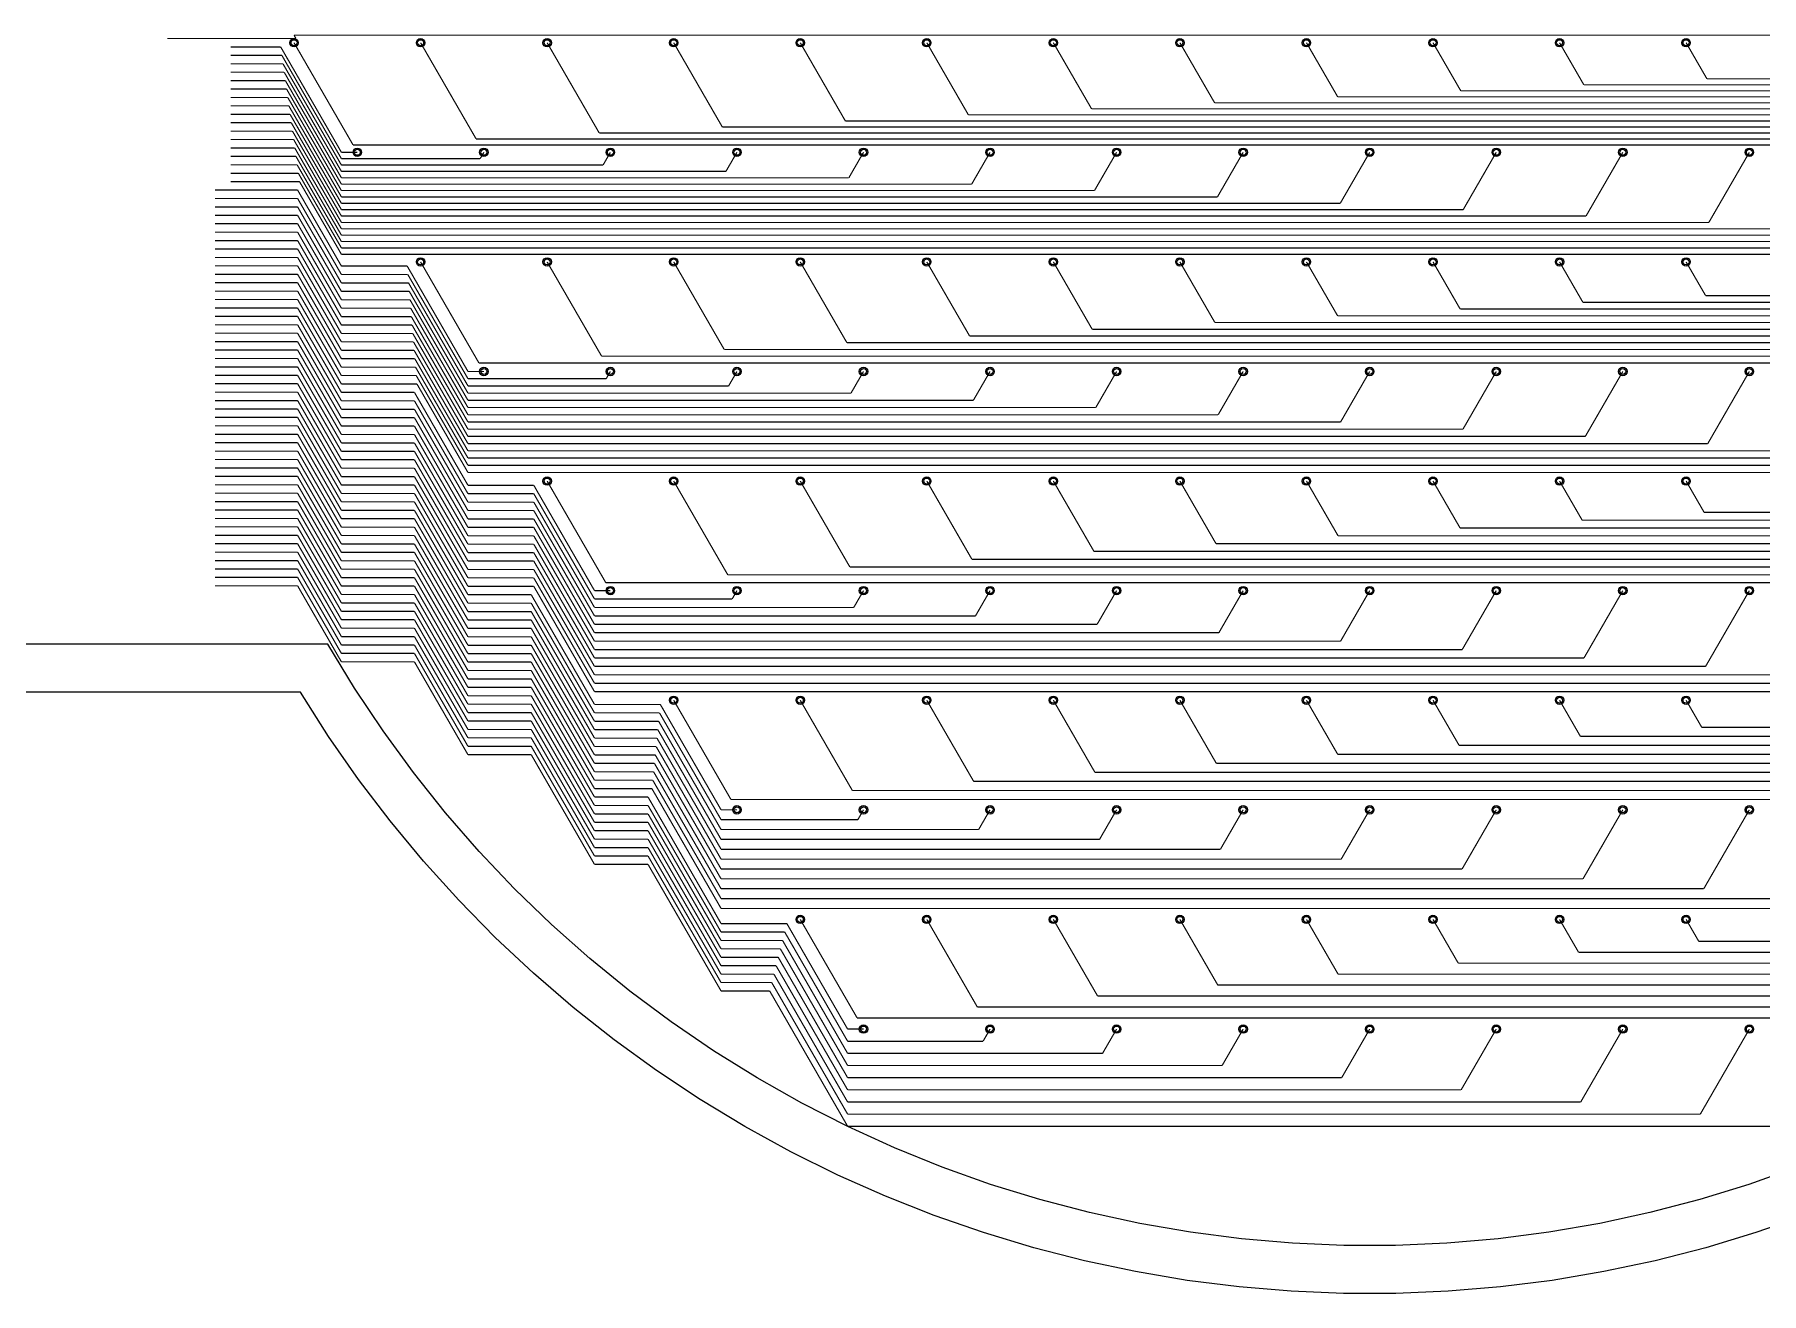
# Model space of a CAD drawing. Header units: metres. Extents: x -54999 to 54999, y -52014 to 54102.
# Drawn here: x -11099 to 3256, y -10398 to 68 of the extents above; entities that cross this region are included whole.
import ezdxf

# ---------------------------------------------------------------- set-up
doc = ezdxf.new("R2010")
doc.units = ezdxf.units.M
for name, color, linetype in [('eDura_outline_ext', 6, 'Continuous'), ('eDura_outline_int', 6, 'Continuous'), ('etch', 3, 'Continuous'), ('metal', 4, 'Continuous')]:
    doc.layers.add(name, color=color, linetype=linetype)

msp = doc.modelspace()

# ---------------------------------------------------------------- linework, layer by layer
at = {"layer": 'eDura_outline_ext'}
msp.add_lwpolyline([(3620, -9750), (3210, -9892), (2793, -10018), (2372, -10126), (1946, -10216), (1517, -10289), (1086, -10343), (652, -10380), (218, -10398), (-218, -10398), (-652, -10380), (-1086, -10343), (-1517, -10289), (-1946, -10216), (-2372, -10126), (-2793, -10018), (-3210, -9892), (-3620, -9750), (-4025, -9590), (-4422, -9413), (-4812, -9220), (-5194, -9010), (-5566, -8785), (-5928, -8545), (-6280, -8290), (-6622, -8020), (-6951, -7736), (-7269, -7438), (-7573, -7128), (-7865, -6805), (-8142, -6470), (-8406, -6124), (-8655, -5767), (-8888, -5400), (-8888, -5400), (-29088, -5400)], dxfattribs=at)
at = {"layer": 'eDura_outline_int'}
msp.add_lwpolyline([(3554, -9347), (3151, -9491), (2743, -9617), (2329, -9725), (1912, -9816), (1490, -9888), (1067, -9943), (641, -9979), (214, -9998), (-214, -9998), (-641, -9979), (-1067, -9943), (-1490, -9888), (-1912, -9816), (-2329, -9725), (-2743, -9617), (-3151, -9491), (-3554, -9347), (-3950, -9187), (-4339, -9010), (-4720, -8816), (-5092, -8606), (-5455, -8381), (-5808, -8140), (-6151, -7884), (-6482, -7614), (-6802, -7331), (-7109, -7033), (-7403, -6723), (-7683, -6401), (-7950, -6066), (-8202, -5721), (-8439, -5365), (-8660, -5000), (-8660, -5000), (-28660, -5000)], dxfattribs=at)
at = {"layer": 'etch'}
for centre in [(-8942, 0), (-7890, 0), (-6838, 0), (-5786, 0), (-4734, 0), (-3682, 0), (-2630, 0), (-1578, 0), (-526, 0), (526, 0), (1578, 0), (2630, 0), (-8416, -911), (-7364, -911), (-6312, -911), (-5260, -911), (-4208, -911), (-3156, -911), (-2104, -911), (-1052, -911), (0, -911), (1052, -911), (2104, -911), (3156, -911), (-7890, -1822), (-6838, -1822), (-5786, -1822), (-4734, -1822), (-3682, -1822), (-2630, -1822), (-1578, -1822), (-526, -1822), (526, -1822), (1578, -1822), (2630, -1822), (-7364, -2733), (-6312, -2733), (-5260, -2733), (-4208, -2733), (-3156, -2733), (-2104, -2733), (-1052, -2733), (0, -2733), (1052, -2733), (2104, -2733), (3156, -2733), (-6838, -3644), (-5786, -3644), (-4734, -3644), (-3682, -3644), (-2630, -3644), (-1578, -3644), (-526, -3644), (526, -3644), (1578, -3644), (2630, -3644), (-6312, -4555), (-5260, -4555), (-4208, -4555), (-3156, -4555), (-2104, -4555), (-1052, -4555), (0, -4555), (1052, -4555), (2104, -4555), (3156, -4555), (-5786, -5466), (-4734, -5466), (-3682, -5466), (-2630, -5466), (-1578, -5466), (-526, -5466), (526, -5466), (1578, -5466), (2630, -5466), (-5260, -6377), (-4208, -6377), (-3156, -6377), (-2104, -6377), (-1052, -6377), (0, -6377), (1052, -6377), (2104, -6377), (3156, -6377), (-4734, -7288), (-3682, -7288), (-2630, -7288), (-1578, -7288), (-526, -7288), (526, -7288), (1578, -7288), (2630, -7288), (-4208, -8200), (-3156, -8200), (-2104, -8200), (-1052, -8200), (0, -8200), (1052, -8200), (2104, -8200), (3156, -8200)]:
    msp.add_circle(centre, 25, dxfattribs=at)
at = {"layer": 'metal'}
for points in [[(-8926, 35, 10, 10, 0), (-9994, 35, 10, 10, 0)], [(7926, 63, 10, 10, 0), (-8942, 63, 10, 10, 0)], [(-8942, 63, 10, 10, 0), (-8926, 35, 10, 10, 0)], [(-8942, 0, 10, 10, 0), (-8451, -850, 10, 10, 0)], [(-7890, 0, 10, 10, 0), (-7428, -800, 10, 10, 0)], [(-6838, 0, 10, 10, 0), (-6405, -750, 10, 10, 0)], [(-5786, 0, 10, 10, 0), (-5382, -700, 10, 10, 0)], [(-4734, 0, 10, 10, 0), (-4359, -650, 10, 10, 0)], [(-3682, 0, 10, 10, 0), (-3336, -600, 10, 10, 0)], [(-2630, 0, 10, 10, 0), (-2312, -550, 10, 10, 0)], [(-1578, 0, 10, 10, 0), (-1289, -500, 10, 10, 0)], [(-526, 0, 10, 10, 0), (-266, -450, 10, 10, 0)], [(526, 0, 10, 10, 0), (757, -400, 10, 10, 0)], [(1578, 0, 10, 10, 0), (1780, -350, 10, 10, 0)], [(2630, 0, 10, 10, 0), (2803, -300, 10, 10, 0)], [(-9053, -35, 10, 10, 0), (-9468, -35, 10, 10, 0)], [(-9043, -105, 10, 10, 0), (-9468, -105, 10, 10, 0)], [(-8548, -911, 10, 10, 0), (-9053, -35, 10, 10, 0)], [(-8548, -964, 10, 10, 0), (-9043, -105, 10, 10, 0)], [(-9034, -175, 10, 10, 0), (-9468, -175, 10, 10, 0)], [(-9024, -245, 10, 10, 0), (-9468, -245, 10, 10, 0)], [(-8548, -1017, 10, 10, 0), (-9034, -175, 10, 10, 0)], [(-8548, -1070, 10, 10, 0), (-9024, -245, 10, 10, 0)], [(-9014, -315, 10, 10, 0), (-9468, -315, 10, 10, 0)], [(-9004, -385, 10, 10, 0), (-9468, -385, 10, 10, 0)], [(-8548, -1123, 10, 10, 0), (-9014, -315, 10, 10, 0)], [(-8548, -1176, 10, 10, 0), (-9004, -385, 10, 10, 0)], [(757, -400, 10, 10, 0), (9074, -400, 10, 10, 0)], [(1780, -350, 10, 10, 0), (9074, -350, 10, 10, 0)], [(2803, -300, 10, 10, 0), (9074, -300, 10, 10, 0)], [(-8994, -455, 10, 10, 0), (-9468, -455, 10, 10, 0)], [(-8985, -525, 10, 10, 0), (-9468, -525, 10, 10, 0)], [(-8548, -1229, 10, 10, 0), (-8994, -455, 10, 10, 0)], [(-8548, -1282, 10, 10, 0), (-8985, -525, 10, 10, 0)], [(-2312, -550, 10, 10, 0), (9074, -550, 10, 10, 0)], [(-1289, -500, 10, 10, 0), (9074, -500, 10, 10, 0)], [(-266, -450, 10, 10, 0), (9074, -450, 10, 10, 0)], [(-8975, -595, 10, 10, 0), (-9468, -595, 10, 10, 0)], [(-8965, -665, 10, 10, 0), (-9468, -665, 10, 10, 0)], [(-8548, -1335, 10, 10, 0), (-8975, -595, 10, 10, 0)], [(-8548, -1388, 10, 10, 0), (-8965, -665, 10, 10, 0)], [(-5382, -700, 10, 10, 0), (9074, -700, 10, 10, 0)], [(-4359, -650, 10, 10, 0), (9074, -650, 10, 10, 0)], [(-3336, -600, 10, 10, 0), (9074, -600, 10, 10, 0)], [(-8955, -735, 10, 10, 0), (-9468, -735, 10, 10, 0)], [(-8945, -805, 10, 10, 0), (-9468, -805, 10, 10, 0)], [(-8548, -1441, 10, 10, 0), (-8955, -735, 10, 10, 0)], [(-8548, -1494, 10, 10, 0), (-8945, -805, 10, 10, 0)], [(-8451, -850, 10, 10, 0), (9074, -850, 10, 10, 0)], [(-7428, -800, 10, 10, 0), (9074, -800, 10, 10, 0)], [(-6405, -750, 10, 10, 0), (9074, -750, 10, 10, 0)], [(-8936, -875, 10, 10, 0), (-9468, -875, 10, 10, 0)], [(-8926, -945, 10, 10, 0), (-9468, -945, 10, 10, 0)], [(-8548, -1547, 10, 10, 0), (-8936, -875, 10, 10, 0)], [(-8548, -1600, 10, 10, 0), (-8926, -945, 10, 10, 0)], [(-8416, -911, 10, 10, 0), (-8548, -911, 10, 10, 0)], [(-7395, -964, 10, 10, 0), (-8548, -964, 10, 10, 0)], [(-8416, -911, 10, 10, 0), (-8416, -911, 10, 10, 0)], [(-7364, -911, 10, 10, 0), (-7395, -964, 10, 10, 0)], [(-6312, -911, 10, 10, 0), (-6373, -1017, 10, 10, 0)], [(-5260, -911, 10, 10, 0), (-5352, -1070, 10, 10, 0)], [(-4208, -911, 10, 10, 0), (-4330, -1123, 10, 10, 0)], [(-3156, -911, 10, 10, 0), (-3309, -1176, 10, 10, 0)], [(-2104, -911, 10, 10, 0), (-2288, -1229, 10, 10, 0)], [(-1052, -911, 10, 10, 0), (-1266, -1282, 10, 10, 0)], [(0, -911, 10, 10, 0), (-245, -1335, 10, 10, 0)], [(1052, -911, 10, 10, 0), (777, -1388, 10, 10, 0)], [(2104, -911, 10, 10, 0), (1798, -1441, 10, 10, 0)], [(3156, -911, 10, 10, 0), (2819, -1494, 10, 10, 0)], [(-8916, -1015, 10, 10, 0), (-9468, -1015, 10, 10, 0)], [(-8906, -1085, 10, 10, 0), (-9468, -1085, 10, 10, 0)], [(-8548, -1653, 10, 10, 0), (-8916, -1015, 10, 10, 0)], [(-8548, -1706, 10, 10, 0), (-8906, -1085, 10, 10, 0)], [(-6373, -1017, 10, 10, 0), (-8548, -1017, 10, 10, 0)], [(-5352, -1070, 10, 10, 0), (-8548, -1070, 10, 10, 0)], [(-4330, -1123, 10, 10, 0), (-8548, -1123, 10, 10, 0)], [(-8912, -1225, 10, 10, 0), (-9600, -1225, 10, 10, 0)], [(-8912, -1295, 10, 10, 0), (-9600, -1295, 10, 10, 0)], [(-8896, -1155, 10, 10, 0), (-9468, -1155, 10, 10, 0)], [(-8548, -1857, 10, 10, 0), (-8912, -1225, 10, 10, 0)], [(-8548, -1927, 10, 10, 0), (-8912, -1295, 10, 10, 0)], [(-8548, -1759, 10, 10, 0), (-8896, -1155, 10, 10, 0)], [(-3309, -1176, 10, 10, 0), (-8548, -1176, 10, 10, 0)], [(-2288, -1229, 10, 10, 0), (-8548, -1229, 10, 10, 0)], [(-1266, -1282, 10, 10, 0), (-8548, -1282, 10, 10, 0)], [(-8912, -1365, 10, 10, 0), (-9600, -1365, 10, 10, 0)], [(-8912, -1435, 10, 10, 0), (-9600, -1435, 10, 10, 0)], [(-8548, -1997, 10, 10, 0), (-8912, -1365, 10, 10, 0)], [(-8548, -2067, 10, 10, 0), (-8912, -1435, 10, 10, 0)], [(-245, -1335, 10, 10, 0), (-8548, -1335, 10, 10, 0)], [(777, -1388, 10, 10, 0), (-8548, -1388, 10, 10, 0)], [(-8912, -1505, 10, 10, 0), (-9600, -1505, 10, 10, 0)], [(-8912, -1575, 10, 10, 0), (-9600, -1575, 10, 10, 0)], [(-8548, -2137, 10, 10, 0), (-8912, -1505, 10, 10, 0)], [(-8548, -2207, 10, 10, 0), (-8912, -1575, 10, 10, 0)], [(1798, -1441, 10, 10, 0), (-8548, -1441, 10, 10, 0)], [(2819, -1494, 10, 10, 0), (-8548, -1494, 10, 10, 0)], [(3841, -1547, 10, 10, 0), (-8548, -1547, 10, 10, 0)], [(-8912, -1645, 10, 10, 0), (-9600, -1645, 10, 10, 0)], [(-8912, -1715, 10, 10, 0), (-9600, -1715, 10, 10, 0)], [(-8548, -2277, 10, 10, 0), (-8912, -1645, 10, 10, 0)], [(-8548, -2347, 10, 10, 0), (-8912, -1715, 10, 10, 0)], [(4862, -1600, 10, 10, 0), (-8548, -1600, 10, 10, 0)], [(5884, -1653, 10, 10, 0), (-8548, -1653, 10, 10, 0)], [(6905, -1706, 10, 10, 0), (-8548, -1706, 10, 10, 0)], [(-8912, -1785, 10, 10, 0), (-9600, -1785, 10, 10, 0)], [(-8912, -1855, 10, 10, 0), (-9600, -1855, 10, 10, 0)], [(-8548, -2417, 10, 10, 0), (-8912, -1785, 10, 10, 0)], [(-8548, -2487, 10, 10, 0), (-8912, -1855, 10, 10, 0)], [(7926, -1759, 10, 10, 0), (-8548, -1759, 10, 10, 0)], [(-8001, -1857, 10, 10, 0), (-8548, -1857, 10, 10, 0)], [(-8548, -1857, 10, 10, 0), (-8548, -1857, 10, 10, 0)], [(-7496, -2733, 10, 10, 0), (-8001, -1857, 10, 10, 0)], [(-7890, -1822, 10, 10, 0), (-7405, -2662, 10, 10, 0)], [(-6838, -1822, 10, 10, 0), (-6385, -2606, 10, 10, 0)], [(-5786, -1822, 10, 10, 0), (-5366, -2550, 10, 10, 0)], [(-4734, -1822, 10, 10, 0), (-4346, -2494, 10, 10, 0)], [(-3682, -1822, 10, 10, 0), (-3326, -2438, 10, 10, 0)], [(-2630, -1822, 10, 10, 0), (-2307, -2382, 10, 10, 0)], [(-1578, -1822, 10, 10, 0), (-1287, -2326, 10, 10, 0)], [(-526, -1822, 10, 10, 0), (-267, -2270, 10, 10, 0)], [(526, -1822, 10, 10, 0), (752, -2214, 10, 10, 0)], [(1578, -1822, 10, 10, 0), (1772, -2158, 10, 10, 0)], [(2630, -1822, 10, 10, 0), (2792, -2102, 10, 10, 0)], [(-8912, -1925, 10, 10, 0), (-9600, -1925, 10, 10, 0)], [(-8912, -1995, 10, 10, 0), (-9600, -1995, 10, 10, 0)], [(-8548, -2557, 10, 10, 0), (-8912, -1925, 10, 10, 0)], [(-8548, -2627, 10, 10, 0), (-8912, -1995, 10, 10, 0)], [(-7996, -1927, 10, 10, 0), (-8548, -1927, 10, 10, 0)], [(-8548, -1927, 10, 10, 0), (-8548, -1927, 10, 10, 0)], [(-7990, -1997, 10, 10, 0), (-8548, -1997, 10, 10, 0)], [(-8548, -1997, 10, 10, 0), (-8548, -1997, 10, 10, 0)], [(-7496, -2793, 10, 10, 0), (-7996, -1927, 10, 10, 0)], [(-7496, -2853, 10, 10, 0), (-7990, -1997, 10, 10, 0)], [(-8912, -2065, 10, 10, 0), (-9600, -2065, 10, 10, 0)], [(-8912, -2135, 10, 10, 0), (-9600, -2135, 10, 10, 0)], [(-8548, -2697, 10, 10, 0), (-8912, -2065, 10, 10, 0)], [(-8548, -2767, 10, 10, 0), (-8912, -2135, 10, 10, 0)], [(-7984, -2067, 10, 10, 0), (-8548, -2067, 10, 10, 0)], [(-8548, -2067, 10, 10, 0), (-8548, -2067, 10, 10, 0)], [(-7978, -2137, 10, 10, 0), (-8548, -2137, 10, 10, 0)], [(-8548, -2137, 10, 10, 0), (-8548, -2137, 10, 10, 0)], [(-7496, -2913, 10, 10, 0), (-7984, -2067, 10, 10, 0)], [(-7496, -2973, 10, 10, 0), (-7978, -2137, 10, 10, 0)], [(1772, -2158, 10, 10, 0), (8022, -2158, 10, 10, 0)], [(2792, -2102, 10, 10, 0), (8022, -2102, 10, 10, 0)], [(-8912, -2205, 10, 10, 0), (-9600, -2205, 10, 10, 0)], [(-8912, -2275, 10, 10, 0), (-9600, -2275, 10, 10, 0)], [(-8548, -2837, 10, 10, 0), (-8912, -2205, 10, 10, 0)], [(-8548, -2907, 10, 10, 0), (-8912, -2275, 10, 10, 0)], [(-7972, -2207, 10, 10, 0), (-8548, -2207, 10, 10, 0)], [(-8548, -2207, 10, 10, 0), (-8548, -2207, 10, 10, 0)], [(-7967, -2277, 10, 10, 0), (-8548, -2277, 10, 10, 0)], [(-8548, -2277, 10, 10, 0), (-8548, -2277, 10, 10, 0)], [(-7496, -3033, 10, 10, 0), (-7972, -2207, 10, 10, 0)], [(-7496, -3093, 10, 10, 0), (-7967, -2277, 10, 10, 0)], [(-267, -2270, 10, 10, 0), (8022, -2270, 10, 10, 0)], [(752, -2214, 10, 10, 0), (8022, -2214, 10, 10, 0)], [(-8912, -2345, 10, 10, 0), (-9600, -2345, 10, 10, 0)], [(-8912, -2415, 10, 10, 0), (-9600, -2415, 10, 10, 0)], [(-8548, -2977, 10, 10, 0), (-8912, -2345, 10, 10, 0)], [(-8548, -3047, 10, 10, 0), (-8912, -2415, 10, 10, 0)], [(-7961, -2347, 10, 10, 0), (-8548, -2347, 10, 10, 0)], [(-8548, -2347, 10, 10, 0), (-8548, -2347, 10, 10, 0)], [(-7955, -2417, 10, 10, 0), (-8548, -2417, 10, 10, 0)], [(-8548, -2417, 10, 10, 0), (-8548, -2417, 10, 10, 0)], [(-7496, -3153, 10, 10, 0), (-7961, -2347, 10, 10, 0)], [(-7496, -3213, 10, 10, 0), (-7955, -2417, 10, 10, 0)], [(-3326, -2438, 10, 10, 0), (8022, -2438, 10, 10, 0)], [(-2307, -2382, 10, 10, 0), (8022, -2382, 10, 10, 0)], [(-1287, -2326, 10, 10, 0), (8022, -2326, 10, 10, 0)], [(-8912, -2485, 10, 10, 0), (-9600, -2485, 10, 10, 0)], [(-8912, -2555, 10, 10, 0), (-9600, -2555, 10, 10, 0)], [(-8548, -3117, 10, 10, 0), (-8912, -2485, 10, 10, 0)], [(-8548, -3187, 10, 10, 0), (-8912, -2555, 10, 10, 0)], [(-7949, -2487, 10, 10, 0), (-8548, -2487, 10, 10, 0)], [(-8548, -2487, 10, 10, 0), (-8548, -2487, 10, 10, 0)], [(-7944, -2557, 10, 10, 0), (-8548, -2557, 10, 10, 0)], [(-8548, -2557, 10, 10, 0), (-8548, -2557, 10, 10, 0)], [(-7496, -3273, 10, 10, 0), (-7949, -2487, 10, 10, 0)], [(-7496, -3333, 10, 10, 0), (-7944, -2557, 10, 10, 0)], [(-5366, -2550, 10, 10, 0), (8022, -2550, 10, 10, 0)], [(-4346, -2494, 10, 10, 0), (8022, -2494, 10, 10, 0)], [(-8912, -2625, 10, 10, 0), (-9600, -2625, 10, 10, 0)], [(-8912, -2695, 10, 10, 0), (-9600, -2695, 10, 10, 0)], [(-8548, -3257, 10, 10, 0), (-8912, -2625, 10, 10, 0)], [(-8548, -3327, 10, 10, 0), (-8912, -2695, 10, 10, 0)], [(-7938, -2627, 10, 10, 0), (-8548, -2627, 10, 10, 0)], [(-8548, -2627, 10, 10, 0), (-8548, -2627, 10, 10, 0)], [(-7932, -2697, 10, 10, 0), (-8548, -2697, 10, 10, 0)], [(-8548, -2697, 10, 10, 0), (-8548, -2697, 10, 10, 0)], [(-7496, -3393, 10, 10, 0), (-7938, -2627, 10, 10, 0)], [(-7496, -3453, 10, 10, 0), (-7932, -2697, 10, 10, 0)], [(-7405, -2662, 10, 10, 0), (8022, -2662, 10, 10, 0)], [(-6385, -2606, 10, 10, 0), (8022, -2606, 10, 10, 0)], [(-8912, -2765, 10, 10, 0), (-9600, -2765, 10, 10, 0)], [(-8912, -2835, 10, 10, 0), (-9600, -2835, 10, 10, 0)], [(-8548, -3397, 10, 10, 0), (-8912, -2765, 10, 10, 0)], [(-8548, -3467, 10, 10, 0), (-8912, -2835, 10, 10, 0)], [(-7926, -2767, 10, 10, 0), (-8548, -2767, 10, 10, 0)], [(-8548, -2767, 10, 10, 0), (-8548, -2767, 10, 10, 0)], [(-7920, -2837, 10, 10, 0), (-8548, -2837, 10, 10, 0)], [(-8548, -2837, 10, 10, 0), (-8548, -2837, 10, 10, 0)], [(-7496, -3513, 10, 10, 0), (-7926, -2767, 10, 10, 0)], [(-7496, -3573, 10, 10, 0), (-7920, -2837, 10, 10, 0)], [(-7364, -2733, 10, 10, 0), (-7496, -2733, 10, 10, 0)], [(-6347, -2793, 10, 10, 0), (-7496, -2793, 10, 10, 0)], [(-5329, -2853, 10, 10, 0), (-7496, -2853, 10, 10, 0)], [(-7364, -2733, 10, 10, 0), (-7364, -2733, 10, 10, 0)], [(-6312, -2733, 10, 10, 0), (-6347, -2793, 10, 10, 0)], [(-5260, -2733, 10, 10, 0), (-5329, -2853, 10, 10, 0)], [(-4208, -2733, 10, 10, 0), (-4312, -2913, 10, 10, 0)], [(-3156, -2733, 10, 10, 0), (-3295, -2973, 10, 10, 0)], [(-2104, -2733, 10, 10, 0), (-2277, -3033, 10, 10, 0)], [(-1052, -2733, 10, 10, 0), (-1260, -3093, 10, 10, 0)], [(0, -2733, 10, 10, 0), (-242, -3153, 10, 10, 0)], [(1052, -2733, 10, 10, 0), (775, -3213, 10, 10, 0)], [(2104, -2733, 10, 10, 0), (1792, -3273, 10, 10, 0)], [(3156, -2733, 10, 10, 0), (2810, -3333, 10, 10, 0)], [(-8912, -2905, 10, 10, 0), (-9600, -2905, 10, 10, 0)], [(-8912, -2975, 10, 10, 0), (-9600, -2975, 10, 10, 0)], [(-8548, -3537, 10, 10, 0), (-8912, -2905, 10, 10, 0)], [(-8548, -3607, 10, 10, 0), (-8912, -2975, 10, 10, 0)], [(-7941, -2907, 10, 10, 0), (-8548, -2907, 10, 10, 0)], [(-8548, -2907, 10, 10, 0), (-8548, -2907, 10, 10, 0)], [(-7941, -2977, 10, 10, 0), (-8548, -2977, 10, 10, 0)], [(-8548, -2977, 10, 10, 0), (-8548, -2977, 10, 10, 0)], [(-7496, -3679, 10, 10, 0), (-7941, -2907, 10, 10, 0)], [(-7496, -3749, 10, 10, 0), (-7941, -2977, 10, 10, 0)], [(-4312, -2913, 10, 10, 0), (-7496, -2913, 10, 10, 0)], [(-3295, -2973, 10, 10, 0), (-7496, -2973, 10, 10, 0)], [(-8912, -3045, 10, 10, 0), (-9600, -3045, 10, 10, 0)], [(-8912, -3115, 10, 10, 0), (-9600, -3115, 10, 10, 0)], [(-8548, -3677, 10, 10, 0), (-8912, -3045, 10, 10, 0)], [(-8548, -3747, 10, 10, 0), (-8912, -3115, 10, 10, 0)], [(-7941, -3047, 10, 10, 0), (-8548, -3047, 10, 10, 0)], [(-8548, -3047, 10, 10, 0), (-8548, -3047, 10, 10, 0)], [(-7941, -3117, 10, 10, 0), (-8548, -3117, 10, 10, 0)], [(-8548, -3117, 10, 10, 0), (-8548, -3117, 10, 10, 0)], [(-7496, -3819, 10, 10, 0), (-7941, -3047, 10, 10, 0)], [(-7496, -3889, 10, 10, 0), (-7941, -3117, 10, 10, 0)], [(-2277, -3033, 10, 10, 0), (-7496, -3033, 10, 10, 0)], [(-1260, -3093, 10, 10, 0), (-7496, -3093, 10, 10, 0)], [(-242, -3153, 10, 10, 0), (-7496, -3153, 10, 10, 0)], [(-8912, -3185, 10, 10, 0), (-9600, -3185, 10, 10, 0)], [(-8912, -3255, 10, 10, 0), (-9600, -3255, 10, 10, 0)], [(-8548, -3817, 10, 10, 0), (-8912, -3185, 10, 10, 0)], [(-8548, -3887, 10, 10, 0), (-8912, -3255, 10, 10, 0)], [(-7941, -3187, 10, 10, 0), (-8548, -3187, 10, 10, 0)], [(-8548, -3187, 10, 10, 0), (-8548, -3187, 10, 10, 0)], [(-7941, -3257, 10, 10, 0), (-8548, -3257, 10, 10, 0)], [(-8548, -3257, 10, 10, 0), (-8548, -3257, 10, 10, 0)], [(-7496, -3959, 10, 10, 0), (-7941, -3187, 10, 10, 0)], [(-7496, -4029, 10, 10, 0), (-7941, -3257, 10, 10, 0)], [(775, -3213, 10, 10, 0), (-7496, -3213, 10, 10, 0)], [(1792, -3273, 10, 10, 0), (-7496, -3273, 10, 10, 0)], [(-8912, -3325, 10, 10, 0), (-9600, -3325, 10, 10, 0)], [(-8912, -3395, 10, 10, 0), (-9600, -3395, 10, 10, 0)], [(-8548, -3957, 10, 10, 0), (-8912, -3325, 10, 10, 0)], [(-8548, -4027, 10, 10, 0), (-8912, -3395, 10, 10, 0)], [(-7941, -3327, 10, 10, 0), (-8548, -3327, 10, 10, 0)], [(-8548, -3327, 10, 10, 0), (-8548, -3327, 10, 10, 0)], [(-7941, -3397, 10, 10, 0), (-8548, -3397, 10, 10, 0)], [(-8548, -3397, 10, 10, 0), (-8548, -3397, 10, 10, 0)], [(-7496, -4099, 10, 10, 0), (-7941, -3327, 10, 10, 0)], [(-7496, -4169, 10, 10, 0), (-7941, -3397, 10, 10, 0)], [(2810, -3333, 10, 10, 0), (-7496, -3333, 10, 10, 0)], [(3827, -3393, 10, 10, 0), (-7496, -3393, 10, 10, 0)], [(-8912, -3465, 10, 10, 0), (-9600, -3465, 10, 10, 0)], [(-8912, -3535, 10, 10, 0), (-9600, -3535, 10, 10, 0)], [(-8548, -4097, 10, 10, 0), (-8912, -3465, 10, 10, 0)], [(-8548, -4167, 10, 10, 0), (-8912, -3535, 10, 10, 0)], [(-7941, -3467, 10, 10, 0), (-8548, -3467, 10, 10, 0)], [(-8548, -3467, 10, 10, 0), (-8548, -3467, 10, 10, 0)], [(-7941, -3537, 10, 10, 0), (-8548, -3537, 10, 10, 0)], [(-8548, -3537, 10, 10, 0), (-8548, -3537, 10, 10, 0)], [(-7496, -4239, 10, 10, 0), (-7941, -3467, 10, 10, 0)], [(-7496, -4309, 10, 10, 0), (-7941, -3537, 10, 10, 0)], [(4844, -3453, 10, 10, 0), (-7496, -3453, 10, 10, 0)], [(5862, -3513, 10, 10, 0), (-7496, -3513, 10, 10, 0)], [(6879, -3573, 10, 10, 0), (-7496, -3573, 10, 10, 0)], [(-8912, -3605, 10, 10, 0), (-9600, -3605, 10, 10, 0)], [(-8912, -3675, 10, 10, 0), (-9600, -3675, 10, 10, 0)], [(-8548, -4237, 10, 10, 0), (-8912, -3605, 10, 10, 0)], [(-8548, -4307, 10, 10, 0), (-8912, -3675, 10, 10, 0)], [(-7941, -3607, 10, 10, 0), (-8548, -3607, 10, 10, 0)], [(-8548, -3607, 10, 10, 0), (-8548, -3607, 10, 10, 0)], [(-7941, -3677, 10, 10, 0), (-8548, -3677, 10, 10, 0)], [(-8548, -3677, 10, 10, 0), (-8548, -3677, 10, 10, 0)], [(-7496, -4379, 10, 10, 0), (-7941, -3607, 10, 10, 0)], [(-7496, -4449, 10, 10, 0), (-7941, -3677, 10, 10, 0)], [(-6949, -3679, 10, 10, 0), (-7496, -3679, 10, 10, 0)], [(-7496, -3679, 10, 10, 0), (-7496, -3679, 10, 10, 0)], [(-6444, -4555, 10, 10, 0), (-6949, -3679, 10, 10, 0)], [(-6838, -3644, 10, 10, 0), (-6350, -4489, 10, 10, 0)], [(-5786, -3644, 10, 10, 0), (-5336, -4424, 10, 10, 0)], [(-4734, -3644, 10, 10, 0), (-4321, -4359, 10, 10, 0)], [(-3682, -3644, 10, 10, 0), (-3307, -4294, 10, 10, 0)], [(-2630, -3644, 10, 10, 0), (-2292, -4229, 10, 10, 0)], [(-1578, -3644, 10, 10, 0), (-1278, -4164, 10, 10, 0)], [(-526, -3644, 10, 10, 0), (-263, -4099, 10, 10, 0)], [(526, -3644, 10, 10, 0), (751, -4034, 10, 10, 0)], [(1578, -3644, 10, 10, 0), (1766, -3969, 10, 10, 0)], [(2630, -3644, 10, 10, 0), (2780, -3904, 10, 10, 0)], [(-8912, -3745, 10, 10, 0), (-9600, -3745, 10, 10, 0)], [(-8912, -3815, 10, 10, 0), (-9600, -3815, 10, 10, 0)], [(-8548, -4377, 10, 10, 0), (-8912, -3745, 10, 10, 0)], [(-8548, -4447, 10, 10, 0), (-8912, -3815, 10, 10, 0)], [(-7941, -3747, 10, 10, 0), (-8548, -3747, 10, 10, 0)], [(-8548, -3747, 10, 10, 0), (-8548, -3747, 10, 10, 0)], [(-7941, -3817, 10, 10, 0), (-8548, -3817, 10, 10, 0)], [(-8548, -3817, 10, 10, 0), (-8548, -3817, 10, 10, 0)], [(-7496, -4519, 10, 10, 0), (-7941, -3747, 10, 10, 0)], [(-7496, -4589, 10, 10, 0), (-7941, -3817, 10, 10, 0)], [(-6949, -3749, 10, 10, 0), (-7496, -3749, 10, 10, 0)], [(-7496, -3749, 10, 10, 0), (-7496, -3749, 10, 10, 0)], [(-6949, -3819, 10, 10, 0), (-7496, -3819, 10, 10, 0)], [(-7496, -3819, 10, 10, 0), (-7496, -3819, 10, 10, 0)], [(-6444, -4625, 10, 10, 0), (-6949, -3749, 10, 10, 0)], [(-6444, -4695, 10, 10, 0), (-6949, -3819, 10, 10, 0)], [(-8912, -3885, 10, 10, 0), (-9600, -3885, 10, 10, 0)], [(-8912, -3955, 10, 10, 0), (-9600, -3955, 10, 10, 0)], [(-8548, -4517, 10, 10, 0), (-8912, -3885, 10, 10, 0)], [(-8548, -4587, 10, 10, 0), (-8912, -3955, 10, 10, 0)], [(-7941, -3887, 10, 10, 0), (-8548, -3887, 10, 10, 0)], [(-8548, -3887, 10, 10, 0), (-8548, -3887, 10, 10, 0)], [(-7941, -3957, 10, 10, 0), (-8548, -3957, 10, 10, 0)], [(-8548, -3957, 10, 10, 0), (-8548, -3957, 10, 10, 0)], [(-7496, -4659, 10, 10, 0), (-7941, -3887, 10, 10, 0)], [(-7496, -4729, 10, 10, 0), (-7941, -3957, 10, 10, 0)], [(-6949, -3889, 10, 10, 0), (-7496, -3889, 10, 10, 0)], [(-7496, -3889, 10, 10, 0), (-7496, -3889, 10, 10, 0)], [(-6949, -3959, 10, 10, 0), (-7496, -3959, 10, 10, 0)], [(-7496, -3959, 10, 10, 0), (-7496, -3959, 10, 10, 0)], [(-6444, -4765, 10, 10, 0), (-6949, -3889, 10, 10, 0)], [(-6444, -4835, 10, 10, 0), (-6949, -3959, 10, 10, 0)], [(1766, -3969, 10, 10, 0), (6970, -3969, 10, 10, 0)], [(2780, -3904, 10, 10, 0), (6970, -3904, 10, 10, 0)], [(-8912, -4025, 10, 10, 0), (-9600, -4025, 10, 10, 0)], [(-8912, -4095, 10, 10, 0), (-9600, -4095, 10, 10, 0)], [(-8912, -4165, 10, 10, 0), (-9600, -4165, 10, 10, 0)], [(-8548, -4657, 10, 10, 0), (-8912, -4025, 10, 10, 0)], [(-8548, -4727, 10, 10, 0), (-8912, -4095, 10, 10, 0)], [(-8548, -4797, 10, 10, 0), (-8912, -4165, 10, 10, 0)], [(-7941, -4027, 10, 10, 0), (-8548, -4027, 10, 10, 0)], [(-8548, -4027, 10, 10, 0), (-8548, -4027, 10, 10, 0)], [(-7941, -4097, 10, 10, 0), (-8548, -4097, 10, 10, 0)], [(-8548, -4097, 10, 10, 0), (-8548, -4097, 10, 10, 0)], [(-7941, -4167, 10, 10, 0), (-8548, -4167, 10, 10, 0)], [(-8548, -4167, 10, 10, 0), (-8548, -4167, 10, 10, 0)], [(-7496, -4799, 10, 10, 0), (-7941, -4027, 10, 10, 0)], [(-7496, -4869, 10, 10, 0), (-7941, -4097, 10, 10, 0)], [(-7496, -4939, 10, 10, 0), (-7941, -4167, 10, 10, 0)], [(-6949, -4029, 10, 10, 0), (-7496, -4029, 10, 10, 0)], [(-7496, -4029, 10, 10, 0), (-7496, -4029, 10, 10, 0)], [(-6949, -4099, 10, 10, 0), (-7496, -4099, 10, 10, 0)], [(-7496, -4099, 10, 10, 0), (-7496, -4099, 10, 10, 0)], [(-6444, -4905, 10, 10, 0), (-6949, -4029, 10, 10, 0)], [(-6444, -4975, 10, 10, 0), (-6949, -4099, 10, 10, 0)], [(-1278, -4164, 10, 10, 0), (6970, -4164, 10, 10, 0)], [(-263, -4099, 10, 10, 0), (6970, -4099, 10, 10, 0)], [(751, -4034, 10, 10, 0), (6970, -4034, 10, 10, 0)], [(-8912, -4235, 10, 10, 0), (-9600, -4235, 10, 10, 0)], [(-8912, -4305, 10, 10, 0), (-9600, -4305, 10, 10, 0)], [(-8548, -4867, 10, 10, 0), (-8912, -4235, 10, 10, 0)], [(-8548, -4937, 10, 10, 0), (-8912, -4305, 10, 10, 0)], [(-7941, -4237, 10, 10, 0), (-8548, -4237, 10, 10, 0)], [(-8548, -4237, 10, 10, 0), (-8548, -4237, 10, 10, 0)], [(-7941, -4307, 10, 10, 0), (-8548, -4307, 10, 10, 0)], [(-8548, -4307, 10, 10, 0), (-8548, -4307, 10, 10, 0)], [(-7496, -5009, 10, 10, 0), (-7941, -4237, 10, 10, 0)], [(-7496, -5079, 10, 10, 0), (-7941, -4307, 10, 10, 0)], [(-6949, -4169, 10, 10, 0), (-7496, -4169, 10, 10, 0)], [(-7496, -4169, 10, 10, 0), (-7496, -4169, 10, 10, 0)], [(-6949, -4239, 10, 10, 0), (-7496, -4239, 10, 10, 0)], [(-7496, -4239, 10, 10, 0), (-7496, -4239, 10, 10, 0)], [(-6949, -4309, 10, 10, 0), (-7496, -4309, 10, 10, 0)], [(-7496, -4309, 10, 10, 0), (-7496, -4309, 10, 10, 0)], [(-6444, -5045, 10, 10, 0), (-6949, -4169, 10, 10, 0)], [(-6444, -5115, 10, 10, 0), (-6949, -4239, 10, 10, 0)], [(-6444, -5185, 10, 10, 0), (-6949, -4309, 10, 10, 0)], [(-3307, -4294, 10, 10, 0), (6970, -4294, 10, 10, 0)], [(-2292, -4229, 10, 10, 0), (6970, -4229, 10, 10, 0)], [(-8912, -4375, 10, 10, 0), (-9600, -4375, 10, 10, 0)], [(-8912, -4445, 10, 10, 0), (-9600, -4445, 10, 10, 0)], [(-8548, -5007, 10, 10, 0), (-8912, -4375, 10, 10, 0)], [(-8548, -5077, 10, 10, 0), (-8912, -4445, 10, 10, 0)], [(-7941, -4377, 10, 10, 0), (-8548, -4377, 10, 10, 0)], [(-8548, -4377, 10, 10, 0), (-8548, -4377, 10, 10, 0)], [(-7941, -4447, 10, 10, 0), (-8548, -4447, 10, 10, 0)], [(-8548, -4447, 10, 10, 0), (-8548, -4447, 10, 10, 0)], [(-7496, -5149, 10, 10, 0), (-7941, -4377, 10, 10, 0)], [(-7496, -5219, 10, 10, 0), (-7941, -4447, 10, 10, 0)], [(-6949, -4379, 10, 10, 0), (-7496, -4379, 10, 10, 0)], [(-7496, -4379, 10, 10, 0), (-7496, -4379, 10, 10, 0)], [(-6949, -4449, 10, 10, 0), (-7496, -4449, 10, 10, 0)], [(-7496, -4449, 10, 10, 0), (-7496, -4449, 10, 10, 0)], [(-6444, -5255, 10, 10, 0), (-6949, -4379, 10, 10, 0)], [(-6444, -5325, 10, 10, 0), (-6949, -4449, 10, 10, 0)], [(-5336, -4424, 10, 10, 0), (6970, -4424, 10, 10, 0)], [(-4321, -4359, 10, 10, 0), (6970, -4359, 10, 10, 0)], [(-8912, -4515, 10, 10, 0), (-9600, -4515, 10, 10, 0)], [(-8548, -5147, 10, 10, 0), (-8912, -4515, 10, 10, 0)], [(-7941, -4517, 10, 10, 0), (-8548, -4517, 10, 10, 0)], [(-8548, -4517, 10, 10, 0), (-8548, -4517, 10, 10, 0)], [(-7941, -4587, 10, 10, 0), (-8548, -4587, 10, 10, 0)], [(-8548, -4587, 10, 10, 0), (-8548, -4587, 10, 10, 0)], [(-7496, -5289, 10, 10, 0), (-7941, -4517, 10, 10, 0)], [(-7496, -5359, 10, 10, 0), (-7941, -4587, 10, 10, 0)], [(-6949, -4519, 10, 10, 0), (-7496, -4519, 10, 10, 0)], [(-7496, -4519, 10, 10, 0), (-7496, -4519, 10, 10, 0)], [(-6970, -4589, 10, 10, 0), (-7496, -4589, 10, 10, 0)], [(-7496, -4589, 10, 10, 0), (-7496, -4589, 10, 10, 0)], [(-6444, -5501, 10, 10, 0), (-6970, -4589, 10, 10, 0)], [(-6444, -5395, 10, 10, 0), (-6949, -4519, 10, 10, 0)], [(-6312, -4555, 10, 10, 0), (-6444, -4555, 10, 10, 0)], [(-6350, -4489, 10, 10, 0), (6970, -4489, 10, 10, 0)], [(-6312, -4555, 10, 10, 0), (-6312, -4555, 10, 10, 0)], [(-5260, -4555, 10, 10, 0), (-5300, -4625, 10, 10, 0)], [(-4208, -4555, 10, 10, 0), (-4289, -4695, 10, 10, 0)], [(-3156, -4555, 10, 10, 0), (-3277, -4765, 10, 10, 0)], [(-2104, -4555, 10, 10, 0), (-2266, -4835, 10, 10, 0)], [(-1052, -4555, 10, 10, 0), (-1254, -4905, 10, 10, 0)], [(0, -4555, 10, 10, 0), (-242, -4975, 10, 10, 0)], [(1052, -4555, 10, 10, 0), (769, -5045, 10, 10, 0)], [(2104, -4555, 10, 10, 0), (1781, -5115, 10, 10, 0)], [(3156, -4555, 10, 10, 0), (2792, -5185, 10, 10, 0)], [(-7941, -4657, 10, 10, 0), (-8548, -4657, 10, 10, 0)], [(-8548, -4657, 10, 10, 0), (-8548, -4657, 10, 10, 0)], [(-7941, -4727, 10, 10, 0), (-8548, -4727, 10, 10, 0)], [(-8548, -4727, 10, 10, 0), (-8548, -4727, 10, 10, 0)], [(-7496, -5429, 10, 10, 0), (-7941, -4657, 10, 10, 0)], [(-7496, -5499, 10, 10, 0), (-7941, -4727, 10, 10, 0)], [(-6970, -4659, 10, 10, 0), (-7496, -4659, 10, 10, 0)], [(-7496, -4659, 10, 10, 0), (-7496, -4659, 10, 10, 0)], [(-6970, -4729, 10, 10, 0), (-7496, -4729, 10, 10, 0)], [(-7496, -4729, 10, 10, 0), (-7496, -4729, 10, 10, 0)], [(-6444, -5571, 10, 10, 0), (-6970, -4659, 10, 10, 0)], [(-6444, -5641, 10, 10, 0), (-6970, -4729, 10, 10, 0)], [(-5300, -4625, 10, 10, 0), (-6444, -4625, 10, 10, 0)], [(-4289, -4695, 10, 10, 0), (-6444, -4695, 10, 10, 0)], [(-7941, -4797, 10, 10, 0), (-8548, -4797, 10, 10, 0)], [(-8548, -4797, 10, 10, 0), (-8548, -4797, 10, 10, 0)], [(-7941, -4867, 10, 10, 0), (-8548, -4867, 10, 10, 0)], [(-8548, -4867, 10, 10, 0), (-8548, -4867, 10, 10, 0)], [(-7496, -5569, 10, 10, 0), (-7941, -4797, 10, 10, 0)], [(-7496, -5639, 10, 10, 0), (-7941, -4867, 10, 10, 0)], [(-6970, -4799, 10, 10, 0), (-7496, -4799, 10, 10, 0)], [(-7496, -4799, 10, 10, 0), (-7496, -4799, 10, 10, 0)], [(-6970, -4869, 10, 10, 0), (-7496, -4869, 10, 10, 0)], [(-7496, -4869, 10, 10, 0), (-7496, -4869, 10, 10, 0)], [(-6444, -5711, 10, 10, 0), (-6970, -4799, 10, 10, 0)], [(-6444, -5781, 10, 10, 0), (-6970, -4869, 10, 10, 0)], [(-3277, -4765, 10, 10, 0), (-6444, -4765, 10, 10, 0)], [(-2266, -4835, 10, 10, 0), (-6444, -4835, 10, 10, 0)], [(-7941, -4937, 10, 10, 0), (-8548, -4937, 10, 10, 0)], [(-8548, -4937, 10, 10, 0), (-8548, -4937, 10, 10, 0)], [(-7941, -5007, 10, 10, 0), (-8548, -5007, 10, 10, 0)], [(-8548, -5007, 10, 10, 0), (-8548, -5007, 10, 10, 0)], [(-7496, -5709, 10, 10, 0), (-7941, -4937, 10, 10, 0)], [(-7496, -5779, 10, 10, 0), (-7941, -5007, 10, 10, 0)], [(-6970, -4939, 10, 10, 0), (-7496, -4939, 10, 10, 0)], [(-7496, -4939, 10, 10, 0), (-7496, -4939, 10, 10, 0)], [(-6970, -5009, 10, 10, 0), (-7496, -5009, 10, 10, 0)], [(-7496, -5009, 10, 10, 0), (-7496, -5009, 10, 10, 0)], [(-6444, -5851, 10, 10, 0), (-6970, -4939, 10, 10, 0)], [(-6444, -5921, 10, 10, 0), (-6970, -5009, 10, 10, 0)], [(-1254, -4905, 10, 10, 0), (-6444, -4905, 10, 10, 0)], [(-242, -4975, 10, 10, 0), (-6444, -4975, 10, 10, 0)], [(-7941, -5077, 10, 10, 0), (-8548, -5077, 10, 10, 0)], [(-8548, -5077, 10, 10, 0), (-8548, -5077, 10, 10, 0)], [(-7941, -5147, 10, 10, 0), (-8548, -5147, 10, 10, 0)], [(-8548, -5147, 10, 10, 0), (-8548, -5147, 10, 10, 0)], [(-7496, -5849, 10, 10, 0), (-7941, -5077, 10, 10, 0)], [(-7496, -5919, 10, 10, 0), (-7941, -5147, 10, 10, 0)], [(-6970, -5079, 10, 10, 0), (-7496, -5079, 10, 10, 0)], [(-7496, -5079, 10, 10, 0), (-7496, -5079, 10, 10, 0)], [(-6970, -5149, 10, 10, 0), (-7496, -5149, 10, 10, 0)], [(-7496, -5149, 10, 10, 0), (-7496, -5149, 10, 10, 0)], [(-6444, -5991, 10, 10, 0), (-6970, -5079, 10, 10, 0)], [(-6444, -6061, 10, 10, 0), (-6970, -5149, 10, 10, 0)], [(769, -5045, 10, 10, 0), (-6444, -5045, 10, 10, 0)], [(1781, -5115, 10, 10, 0), (-6444, -5115, 10, 10, 0)], [(-6970, -5219, 10, 10, 0), (-7496, -5219, 10, 10, 0)], [(-7496, -5219, 10, 10, 0), (-7496, -5219, 10, 10, 0)], [(-6970, -5289, 10, 10, 0), (-7496, -5289, 10, 10, 0)], [(-7496, -5289, 10, 10, 0), (-7496, -5289, 10, 10, 0)], [(-6444, -6131, 10, 10, 0), (-6970, -5219, 10, 10, 0)], [(-6444, -6201, 10, 10, 0), (-6970, -5289, 10, 10, 0)], [(2792, -5185, 10, 10, 0), (-6444, -5185, 10, 10, 0)], [(3804, -5255, 10, 10, 0), (-6444, -5255, 10, 10, 0)], [(-6970, -5359, 10, 10, 0), (-7496, -5359, 10, 10, 0)], [(-7496, -5359, 10, 10, 0), (-7496, -5359, 10, 10, 0)], [(-6970, -5429, 10, 10, 0), (-7496, -5429, 10, 10, 0)], [(-7496, -5429, 10, 10, 0), (-7496, -5429, 10, 10, 0)], [(-6444, -6271, 10, 10, 0), (-6970, -5359, 10, 10, 0)], [(-6444, -6341, 10, 10, 0), (-6970, -5429, 10, 10, 0)], [(4815, -5325, 10, 10, 0), (-6444, -5325, 10, 10, 0)], [(5827, -5395, 10, 10, 0), (-6444, -5395, 10, 10, 0)], [(-6970, -5499, 10, 10, 0), (-7496, -5499, 10, 10, 0)], [(-7496, -5499, 10, 10, 0), (-7496, -5499, 10, 10, 0)], [(-6970, -5569, 10, 10, 0), (-7496, -5569, 10, 10, 0)], [(-7496, -5569, 10, 10, 0), (-7496, -5569, 10, 10, 0)], [(-6444, -6411, 10, 10, 0), (-6970, -5499, 10, 10, 0)], [(-6444, -6481, 10, 10, 0), (-6970, -5569, 10, 10, 0)], [(-5897, -5501, 10, 10, 0), (-6444, -5501, 10, 10, 0)], [(-6444, -5501, 10, 10, 0), (-6444, -5501, 10, 10, 0)], [(-5904, -5571, 10, 10, 0), (-6444, -5571, 10, 10, 0)], [(-6444, -5571, 10, 10, 0), (-6444, -5571, 10, 10, 0)], [(-5392, -6459, 10, 10, 0), (-5904, -5571, 10, 10, 0)], [(-5392, -6377, 10, 10, 0), (-5897, -5501, 10, 10, 0)], [(-5786, -5466, 10, 10, 0), (-5310, -6291, 10, 10, 0)], [(-4734, -5466, 10, 10, 0), (-4301, -6216, 10, 10, 0)], [(-3682, -5466, 10, 10, 0), (-3292, -6141, 10, 10, 0)], [(-2630, -5466, 10, 10, 0), (-2284, -6066, 10, 10, 0)], [(-1578, -5466, 10, 10, 0), (-1275, -5991, 10, 10, 0)], [(-526, -5466, 10, 10, 0), (-266, -5916, 10, 10, 0)], [(526, -5466, 10, 10, 0), (743, -5841, 10, 10, 0)], [(1578, -5466, 10, 10, 0), (1751, -5766, 10, 10, 0)], [(2630, -5466, 10, 10, 0), (2760, -5691, 10, 10, 0)], [(-6970, -5639, 10, 10, 0), (-7496, -5639, 10, 10, 0)], [(-7496, -5639, 10, 10, 0), (-7496, -5639, 10, 10, 0)], [(-6970, -5709, 10, 10, 0), (-7496, -5709, 10, 10, 0)], [(-7496, -5709, 10, 10, 0), (-7496, -5709, 10, 10, 0)], [(-6444, -6551, 10, 10, 0), (-6970, -5639, 10, 10, 0)], [(-6444, -6621, 10, 10, 0), (-6970, -5709, 10, 10, 0)], [(-5911, -5641, 10, 10, 0), (-6444, -5641, 10, 10, 0)], [(-6444, -5641, 10, 10, 0), (-6444, -5641, 10, 10, 0)], [(-5918, -5711, 10, 10, 0), (-6444, -5711, 10, 10, 0)], [(-6444, -5711, 10, 10, 0), (-6444, -5711, 10, 10, 0)], [(-5392, -6623, 10, 10, 0), (-5918, -5711, 10, 10, 0)], [(-5392, -6541, 10, 10, 0), (-5911, -5641, 10, 10, 0)], [(2760, -5691, 10, 10, 0), (5918, -5691, 10, 10, 0)], [(-6970, -5779, 10, 10, 0), (-7496, -5779, 10, 10, 0)], [(-7496, -5779, 10, 10, 0), (-7496, -5779, 10, 10, 0)], [(-6970, -5849, 10, 10, 0), (-7496, -5849, 10, 10, 0)], [(-7496, -5849, 10, 10, 0), (-7496, -5849, 10, 10, 0)], [(-6444, -6691, 10, 10, 0), (-6970, -5779, 10, 10, 0)], [(-6444, -6761, 10, 10, 0), (-6970, -5849, 10, 10, 0)], [(-5925, -5781, 10, 10, 0), (-6444, -5781, 10, 10, 0)], [(-6444, -5781, 10, 10, 0), (-6444, -5781, 10, 10, 0)], [(-5932, -5851, 10, 10, 0), (-6444, -5851, 10, 10, 0)], [(-6444, -5851, 10, 10, 0), (-6444, -5851, 10, 10, 0)], [(-5392, -6787, 10, 10, 0), (-5932, -5851, 10, 10, 0)], [(-5392, -6705, 10, 10, 0), (-5925, -5781, 10, 10, 0)], [(743, -5841, 10, 10, 0), (5918, -5841, 10, 10, 0)], [(1751, -5766, 10, 10, 0), (5918, -5766, 10, 10, 0)], [(-6970, -5919, 10, 10, 0), (-7496, -5919, 10, 10, 0)], [(-7496, -5919, 10, 10, 0), (-7496, -5919, 10, 10, 0)], [(-6444, -6831, 10, 10, 0), (-6970, -5919, 10, 10, 0)], [(-5939, -5921, 10, 10, 0), (-6444, -5921, 10, 10, 0)], [(-6444, -5921, 10, 10, 0), (-6444, -5921, 10, 10, 0)], [(-5946, -5991, 10, 10, 0), (-6444, -5991, 10, 10, 0)], [(-6444, -5991, 10, 10, 0), (-6444, -5991, 10, 10, 0)], [(-5392, -6951, 10, 10, 0), (-5946, -5991, 10, 10, 0)], [(-5392, -6869, 10, 10, 0), (-5939, -5921, 10, 10, 0)], [(-1275, -5991, 10, 10, 0), (5918, -5991, 10, 10, 0)], [(-266, -5916, 10, 10, 0), (5918, -5916, 10, 10, 0)], [(-5953, -6061, 10, 10, 0), (-6444, -6061, 10, 10, 0)], [(-6444, -6061, 10, 10, 0), (-6444, -6061, 10, 10, 0)], [(-5960, -6131, 10, 10, 0), (-6444, -6131, 10, 10, 0)], [(-6444, -6131, 10, 10, 0), (-6444, -6131, 10, 10, 0)], [(-5392, -7115, 10, 10, 0), (-5960, -6131, 10, 10, 0)], [(-5392, -7033, 10, 10, 0), (-5953, -6061, 10, 10, 0)], [(-3292, -6141, 10, 10, 0), (5918, -6141, 10, 10, 0)], [(-2284, -6066, 10, 10, 0), (5918, -6066, 10, 10, 0)], [(-5967, -6201, 10, 10, 0), (-6444, -6201, 10, 10, 0)], [(-6444, -6201, 10, 10, 0), (-6444, -6201, 10, 10, 0)], [(-5999, -6271, 10, 10, 0), (-6444, -6271, 10, 10, 0)], [(-6444, -6271, 10, 10, 0), (-6444, -6271, 10, 10, 0)], [(-5392, -7323, 10, 10, 0), (-5999, -6271, 10, 10, 0)], [(-5392, -7197, 10, 10, 0), (-5967, -6201, 10, 10, 0)], [(-5310, -6291, 10, 10, 0), (5918, -6291, 10, 10, 0)], [(-4301, -6216, 10, 10, 0), (5918, -6216, 10, 10, 0)], [(-5999, -6341, 10, 10, 0), (-6444, -6341, 10, 10, 0)], [(-6444, -6341, 10, 10, 0), (-6444, -6341, 10, 10, 0)], [(-5999, -6411, 10, 10, 0), (-6444, -6411, 10, 10, 0)], [(-6444, -6411, 10, 10, 0), (-6444, -6411, 10, 10, 0)], [(-5392, -7393, 10, 10, 0), (-5999, -6341, 10, 10, 0)], [(-5392, -7463, 10, 10, 0), (-5999, -6411, 10, 10, 0)], [(-5260, -6377, 10, 10, 0), (-5392, -6377, 10, 10, 0)], [(-4255, -6459, 10, 10, 0), (-5392, -6459, 10, 10, 0)], [(-5260, -6377, 10, 10, 0), (-5260, -6377, 10, 10, 0)], [(-4208, -6377, 10, 10, 0), (-4255, -6459, 10, 10, 0)], [(-3156, -6377, 10, 10, 0), (-3251, -6541, 10, 10, 0)], [(-2104, -6377, 10, 10, 0), (-2246, -6623, 10, 10, 0)], [(-1052, -6377, 10, 10, 0), (-1241, -6705, 10, 10, 0)], [(0, -6377, 10, 10, 0), (-237, -6787, 10, 10, 0)], [(1052, -6377, 10, 10, 0), (768, -6869, 10, 10, 0)], [(2104, -6377, 10, 10, 0), (1773, -6951, 10, 10, 0)], [(3156, -6377, 10, 10, 0), (2777, -7033, 10, 10, 0)], [(-5999, -6481, 10, 10, 0), (-6444, -6481, 10, 10, 0)], [(-6444, -6481, 10, 10, 0), (-6444, -6481, 10, 10, 0)], [(-5999, -6551, 10, 10, 0), (-6444, -6551, 10, 10, 0)], [(-6444, -6551, 10, 10, 0), (-6444, -6551, 10, 10, 0)], [(-5392, -7533, 10, 10, 0), (-5999, -6481, 10, 10, 0)], [(-5392, -7603, 10, 10, 0), (-5999, -6551, 10, 10, 0)], [(-3251, -6541, 10, 10, 0), (-5392, -6541, 10, 10, 0)], [(-5999, -6621, 10, 10, 0), (-6444, -6621, 10, 10, 0)], [(-6444, -6621, 10, 10, 0), (-6444, -6621, 10, 10, 0)], [(-5999, -6691, 10, 10, 0), (-6444, -6691, 10, 10, 0)], [(-6444, -6691, 10, 10, 0), (-6444, -6691, 10, 10, 0)], [(-5392, -7673, 10, 10, 0), (-5999, -6621, 10, 10, 0)], [(-5392, -7743, 10, 10, 0), (-5999, -6691, 10, 10, 0)], [(-2246, -6623, 10, 10, 0), (-5392, -6623, 10, 10, 0)], [(-1241, -6705, 10, 10, 0), (-5392, -6705, 10, 10, 0)], [(-5999, -6761, 10, 10, 0), (-6444, -6761, 10, 10, 0)], [(-6444, -6761, 10, 10, 0), (-6444, -6761, 10, 10, 0)], [(-5999, -6831, 10, 10, 0), (-6444, -6831, 10, 10, 0)], [(-6444, -6831, 10, 10, 0), (-6444, -6831, 10, 10, 0)], [(-5392, -7813, 10, 10, 0), (-5999, -6761, 10, 10, 0)], [(-5392, -7883, 10, 10, 0), (-5999, -6831, 10, 10, 0)], [(-237, -6787, 10, 10, 0), (-5392, -6787, 10, 10, 0)], [(768, -6869, 10, 10, 0), (-5392, -6869, 10, 10, 0)], [(1773, -6951, 10, 10, 0), (-5392, -6951, 10, 10, 0)], [(2777, -7033, 10, 10, 0), (-5392, -7033, 10, 10, 0)], [(3782, -7115, 10, 10, 0), (-5392, -7115, 10, 10, 0)], [(4787, -7197, 10, 10, 0), (-5392, -7197, 10, 10, 0)], [(-4845, -7323, 10, 10, 0), (-5392, -7323, 10, 10, 0)], [(-5392, -7323, 10, 10, 0), (-5392, -7323, 10, 10, 0)], [(-4340, -8200, 10, 10, 0), (-4845, -7323, 10, 10, 0)], [(-4734, -7288, 10, 10, 0), (-4261, -8107, 10, 10, 0)], [(-3682, -7288, 10, 10, 0), (-3262, -8016, 10, 10, 0)], [(-2630, -7288, 10, 10, 0), (-2262, -7925, 10, 10, 0)], [(-1578, -7288, 10, 10, 0), (-1263, -7834, 10, 10, 0)], [(-526, -7288, 10, 10, 0), (-263, -7743, 10, 10, 0)], [(526, -7288, 10, 10, 0), (736, -7652, 10, 10, 0)], [(1578, -7288, 10, 10, 0), (1736, -7561, 10, 10, 0)], [(2630, -7288, 10, 10, 0), (2735, -7470, 10, 10, 0)], [(-4863, -7393, 10, 10, 0), (-5392, -7393, 10, 10, 0)], [(-5392, -7393, 10, 10, 0), (-5392, -7393, 10, 10, 0)], [(-4881, -7463, 10, 10, 0), (-5392, -7463, 10, 10, 0)], [(-5392, -7463, 10, 10, 0), (-5392, -7463, 10, 10, 0)], [(-4340, -8402, 10, 10, 0), (-4881, -7463, 10, 10, 0)], [(-4340, -8301, 10, 10, 0), (-4863, -7393, 10, 10, 0)], [(-4899, -7533, 10, 10, 0), (-5392, -7533, 10, 10, 0)], [(-5392, -7533, 10, 10, 0), (-5392, -7533, 10, 10, 0)], [(-4917, -7603, 10, 10, 0), (-5392, -7603, 10, 10, 0)], [(-5392, -7603, 10, 10, 0), (-5392, -7603, 10, 10, 0)], [(-4340, -8604, 10, 10, 0), (-4917, -7603, 10, 10, 0)], [(-4340, -8503, 10, 10, 0), (-4899, -7533, 10, 10, 0)], [(1736, -7561, 10, 10, 0), (4866, -7561, 10, 10, 0)], [(2735, -7470, 10, 10, 0), (4866, -7470, 10, 10, 0)], [(-4935, -7673, 10, 10, 0), (-5392, -7673, 10, 10, 0)], [(-5392, -7673, 10, 10, 0), (-5392, -7673, 10, 10, 0)], [(-4953, -7743, 10, 10, 0), (-5392, -7743, 10, 10, 0)], [(-5392, -7743, 10, 10, 0), (-5392, -7743, 10, 10, 0)], [(-4340, -8806, 10, 10, 0), (-4953, -7743, 10, 10, 0)], [(-4340, -8705, 10, 10, 0), (-4935, -7673, 10, 10, 0)], [(-263, -7743, 10, 10, 0), (4866, -7743, 10, 10, 0)], [(736, -7652, 10, 10, 0), (4866, -7652, 10, 10, 0)], [(-4971, -7813, 10, 10, 0), (-5392, -7813, 10, 10, 0)], [(-5392, -7813, 10, 10, 0), (-5392, -7813, 10, 10, 0)], [(-4988, -7883, 10, 10, 0), (-5392, -7883, 10, 10, 0)], [(-5392, -7883, 10, 10, 0), (-5392, -7883, 10, 10, 0)], [(-4340, -9008, 10, 10, 0), (-4988, -7883, 10, 10, 0)], [(-4340, -8907, 10, 10, 0), (-4971, -7813, 10, 10, 0)], [(-1263, -7834, 10, 10, 0), (4866, -7834, 10, 10, 0)], [(-3262, -8016, 10, 10, 0), (4866, -8016, 10, 10, 0)], [(-2262, -7925, 10, 10, 0), (4866, -7925, 10, 10, 0)], [(-4261, -8107, 10, 10, 0), (4866, -8107, 10, 10, 0)], [(-4208, -8200, 10, 10, 0), (-4340, -8200, 10, 10, 0)], [(-3214, -8301, 10, 10, 0), (-4340, -8301, 10, 10, 0)], [(-4208, -8200, 10, 10, 0), (-4208, -8200, 10, 10, 0)], [(-3156, -8200, 10, 10, 0), (-3214, -8301, 10, 10, 0)], [(-2104, -8200, 10, 10, 0), (-2221, -8402, 10, 10, 0)], [(-1052, -8200, 10, 10, 0), (-1227, -8503, 10, 10, 0)], [(0, -8200, 10, 10, 0), (-233, -8604, 10, 10, 0)], [(1052, -8200, 10, 10, 0), (760, -8705, 10, 10, 0)], [(2104, -8200, 10, 10, 0), (1754, -8806, 10, 10, 0)], [(3156, -8200, 10, 10, 0), (2748, -8907, 10, 10, 0)], [(-2221, -8402, 10, 10, 0), (-4340, -8402, 10, 10, 0)], [(-1227, -8503, 10, 10, 0), (-4340, -8503, 10, 10, 0)], [(-233, -8604, 10, 10, 0), (-4340, -8604, 10, 10, 0)], [(760, -8705, 10, 10, 0), (-4340, -8705, 10, 10, 0)], [(1754, -8806, 10, 10, 0), (-4340, -8806, 10, 10, 0)], [(2748, -8907, 10, 10, 0), (-4340, -8907, 10, 10, 0)], [(3742, -9008, 10, 10, 0), (-4340, -9008, 10, 10, 0)]]:
    msp.add_lwpolyline(points, format="xyseb", dxfattribs=at)
for centre in [(-8942, 0), (-7890, 0), (-6838, 0), (-5786, 0), (-4734, 0), (-3682, 0), (-2630, 0), (-1578, 0), (-526, 0), (526, 0), (1578, 0), (2630, 0), (-8416, -911), (-7364, -911), (-6312, -911), (-5260, -911), (-4208, -911), (-3156, -911), (-2104, -911), (-1052, -911), (0, -911), (1052, -911), (2104, -911), (3156, -911), (-7890, -1822), (-6838, -1822), (-5786, -1822), (-4734, -1822), (-3682, -1822), (-2630, -1822), (-1578, -1822), (-526, -1822), (526, -1822), (1578, -1822), (2630, -1822), (-7364, -2733), (-6312, -2733), (-5260, -2733), (-4208, -2733), (-3156, -2733), (-2104, -2733), (-1052, -2733), (0, -2733), (1052, -2733), (2104, -2733), (3156, -2733), (-6838, -3644), (-5786, -3644), (-4734, -3644), (-3682, -3644), (-2630, -3644), (-1578, -3644), (-526, -3644), (526, -3644), (1578, -3644), (2630, -3644), (-6312, -4555), (-5260, -4555), (-4208, -4555), (-3156, -4555), (-2104, -4555), (-1052, -4555), (0, -4555), (1052, -4555), (2104, -4555), (3156, -4555), (-5786, -5466), (-4734, -5466), (-3682, -5466), (-2630, -5466), (-1578, -5466), (-526, -5466), (526, -5466), (1578, -5466), (2630, -5466), (-5260, -6377), (-4208, -6377), (-3156, -6377), (-2104, -6377), (-1052, -6377), (0, -6377), (1052, -6377), (2104, -6377), (3156, -6377), (-4734, -7288), (-3682, -7288), (-2630, -7288), (-1578, -7288), (-526, -7288), (526, -7288), (1578, -7288), (2630, -7288), (-4208, -8200), (-3156, -8200), (-2104, -8200), (-1052, -8200), (0, -8200), (1052, -8200), (2104, -8200), (3156, -8200)]:
    msp.add_circle(centre, 35, dxfattribs=at)

doc.saveas('drawing.dxf')
